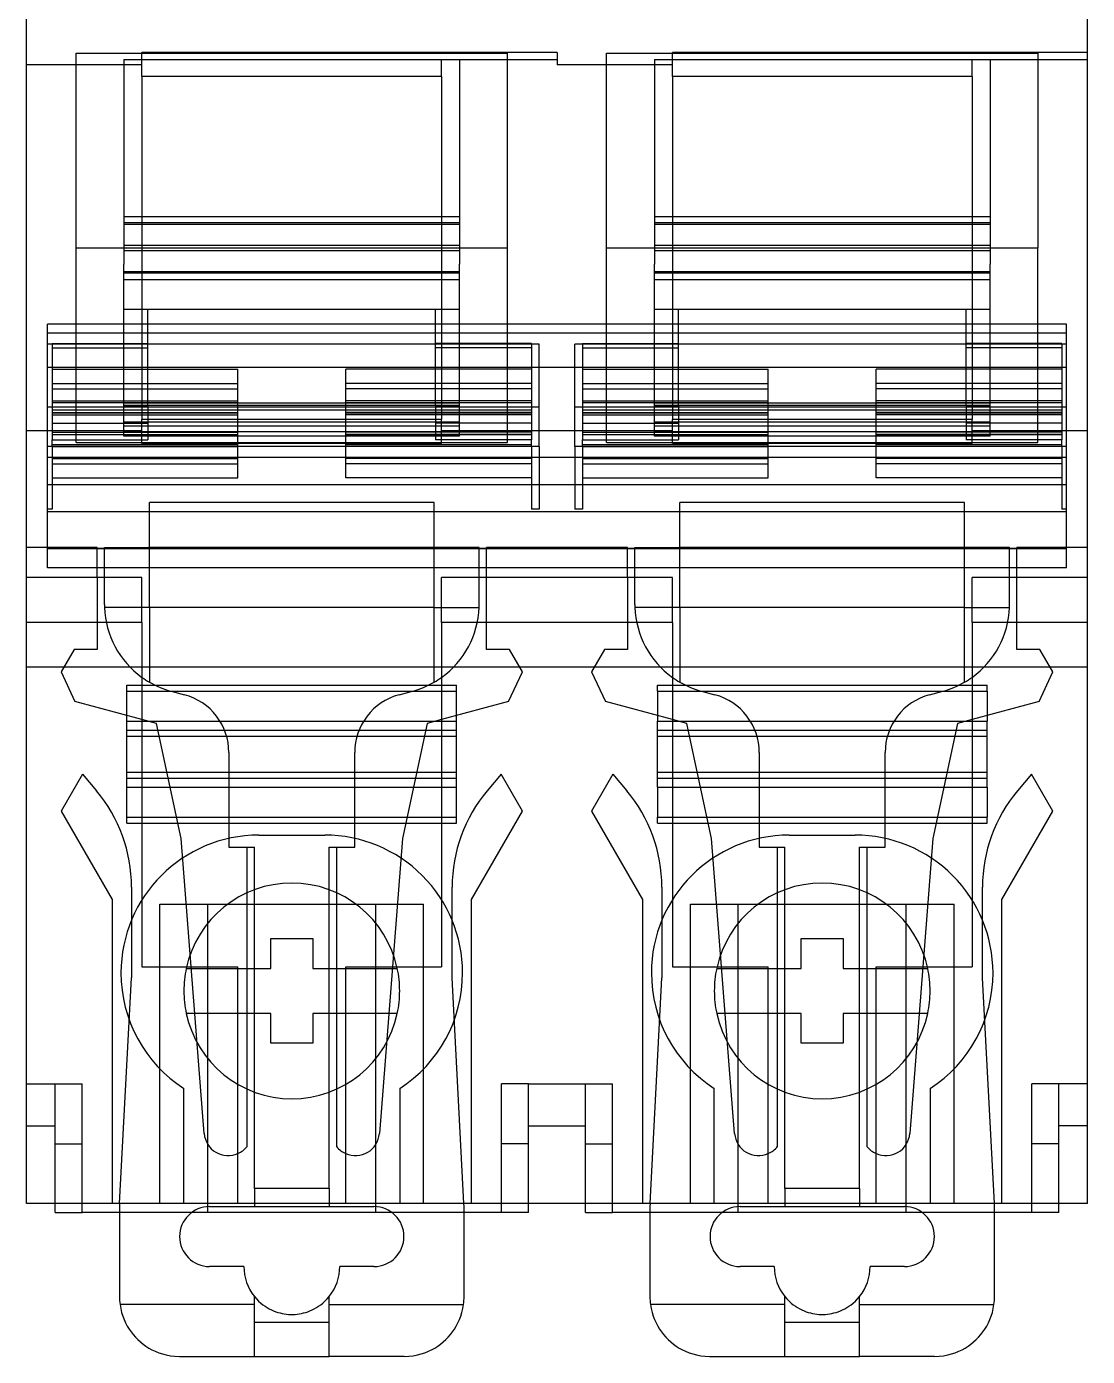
# Model space of a CAD drawing. Header units: millimetres. Extents: x -35.4 to 0, y -4.8 to 81.4.
# Drawn here: x -35.4 to 0, y -4.8 to 39.59 of the extents above; entities that cross this region are included whole.
import ezdxf

# ---------------------------------------------------------------- set-up
doc = ezdxf.new("R2010")
doc.units = ezdxf.units.MM
doc.layers.add('HIDDEN', color=7, linetype='Continuous')
doc.layers.add('THICK', color=7, linetype='Continuous')

msp = doc.modelspace()

# ---------------------------------------------------------------- linework, layer by layer
at = {"layer": 'HIDDEN'}
for p, q in [((-33.75, 32.2), (-33.75, 38.7)), ((-33.75, 38.7), (-19.35, 38.7)), ((-17.7, 38.725), (-31.55, 38.725)), ((-31.55, 37.924), (-31.55, 38.725)), ((-19.35, 32.2), (-19.35, 38.7)), ((-17.7, 38.725), (-17.7, 38.481)), ((-16.05, 32.2), (-16.05, 38.7)), ((-16.05, 38.7), (-1.65, 38.7)), ((0, 38.725), (-13.85, 38.725)), ((-13.85, 37.924), (-13.85, 38.725)), ((-1.65, 38.7), (-1.65, 32.2)), ((-31.55, 38.307), (-35.4, 38.307)), ((-32.15, 38.488), (-32.15, 31.652)), ((-32.15, 38.488), (-20.95, 38.488)), ((-21.55, 37.924), (-21.55, 38.481)), ((-17.7, 38.481), (-21.55, 38.481)), ((-20.95, 38.488), (-20.95, 31.652)), ((-17.7, 38.481), (-17.7, 38.307)), ((-13.85, 38.307), (-17.7, 38.307)), ((-14.45, 38.488), (-14.45, 31.652)), ((-14.45, 38.488), (-3.25, 38.488)), ((0, 38.481), (-3.85, 38.481)), ((-3.85, 37.924), (-3.85, 38.481)), ((-3.25, 38.488), (-3.25, 31.652)), ((-21.55, 37.924), (-31.55, 37.924)), ((-31.55, 37.924), (-31.55, 32.2)), ((-21.55, 37.924), (-21.55, 32.2)), ((-3.85, 37.924), (-13.85, 37.924)), ((-13.85, 37.924), (-13.85, 32.2)), ((-3.85, 37.924), (-3.85, 32.2)), ((-32.15, 33.25), (-20.95, 33.25)), ((-20.95, 33.038), (-32.15, 33.038)), ((-32.15, 32.993), (-20.95, 32.993)), ((-14.45, 33.25), (-3.25, 33.25)), ((-3.25, 33.038), (-14.45, 33.038)), ((-14.45, 32.993), (-3.25, 32.993)), ((-33.75, 32.2), (-31.55, 32.2)), ((-33.75, 25.7), (-33.75, 32.2)), ((-33.75, 32.2), (-19.35, 32.2)), ((-32.15, 32.292), (-20.95, 32.292)), ((-32.15, 32.108), (-20.95, 32.108)), ((-31.55, 32.2), (-31.55, 26.476)), ((-21.55, 32.2), (-21.55, 26.476)), ((-21.55, 32.2), (-19.35, 32.2)), ((-19.35, 25.7), (-19.35, 32.2)), ((-16.05, 32.2), (-1.65, 32.2)), ((-16.05, 32.2), (-13.85, 32.2)), ((-16.05, 25.7), (-16.05, 32.2)), ((-14.45, 32.292), (-3.25, 32.292)), ((-14.45, 32.108), (-3.25, 32.108)), ((-13.85, 32.2), (-13.85, 26.476)), ((-3.85, 32.2), (-3.85, 26.476)), ((-3.85, 32.2), (-1.65, 32.2)), ((-1.65, 25.7), (-1.65, 32.2)), ((-32.15, 25.919), (-32.15, 31.652)), ((-20.95, 25.919), (-20.95, 31.652)), ((-14.45, 25.919), (-14.45, 31.652)), ((-3.25, 25.919), (-3.25, 31.652)), ((-32.15, 31.407), (-20.95, 31.407)), ((-20.95, 31.362), (-32.15, 31.362)), ((-32.15, 31.15), (-20.95, 31.15)), ((-14.45, 31.407), (-3.25, 31.407)), ((-3.25, 31.362), (-14.45, 31.362)), ((-14.45, 31.15), (-3.25, 31.15)), ((-20.95, 30.146), (-32.15, 30.146)), ((-31.35, 30.139), (-32.15, 30.139)), ((-31.35, 26.927), (-31.35, 30.139)), ((-21.75, 26.927), (-21.75, 30.139)), ((-20.95, 30.139), (-21.75, 30.139)), ((-3.25, 30.146), (-14.45, 30.146)), ((-13.65, 30.139), (-14.45, 30.139)), ((-13.65, 26.927), (-13.65, 30.139)), ((-3.25, 30.139), (-4.05, 30.139)), ((-4.05, 26.927), (-4.05, 30.139)), ((-0.7, 29.651), (-34.7, 29.651)), ((-34.7, 29.352), (-34.7, 29.651)), ((-0.7, 29.352), (-34.7, 29.352)), ((-34.7, 28.988), (-34.7, 29.352)), ((-0.7, 29.352), (-0.7, 29.651)), ((-0.7, 28.988), (-0.7, 29.352)), ((-18.3, 28.988), (-34.7, 28.988)), ((-34.7, 26.887), (-34.7, 28.988)), ((-34.55, 29.013), (-31.35, 29.013)), ((-34.55, 29.013), (-34.55, 28.866)), ((-34.55, 28.866), (-34.55, 26.351)), ((-34.55, 28.866), (-31.35, 28.866)), ((-18.55, 29.013), (-21.75, 29.013)), ((-18.55, 28.866), (-21.75, 28.866)), ((-18.55, 29.013), (-18.55, 28.866)), ((-18.55, 28.866), (-18.55, 26.351)), ((-18.3, 25.575), (-18.3, 28.988)), ((-17.1, 25.575), (-17.1, 28.988)), ((-0.7, 28.988), (-17.1, 28.988)), ((-16.85, 29.013), (-16.85, 28.866)), ((-16.85, 29.013), (-13.65, 29.013)), ((-16.85, 28.866), (-16.85, 26.351)), ((-16.85, 28.866), (-13.65, 28.866)), ((-0.85, 29.013), (-4.05, 29.013)), ((-0.85, 28.866), (-4.05, 28.866)), ((-0.85, 29.013), (-0.85, 28.866)), ((-0.85, 28.866), (-0.85, 26.351)), ((-0.7, 26.887), (-0.7, 28.988)), ((-0.7, 28.212), (-34.7, 28.212)), ((-34.55, 28.153), (-28.35, 28.153)), ((-28.35, 27.497), (-28.35, 28.153)), ((-24.75, 27.497), (-24.75, 28.153)), ((-18.55, 28.153), (-24.75, 28.153)), ((-16.85, 28.153), (-10.65, 28.153)), ((-10.65, 27.497), (-10.65, 28.153)), ((-7.05, 27.497), (-7.05, 28.153)), ((-0.85, 28.153), (-7.05, 28.153)), ((-34.55, 27.676), (-28.35, 27.676)), ((-18.55, 27.676), (-24.75, 27.676)), ((-16.85, 27.676), (-10.65, 27.676)), ((-0.85, 27.676), (-7.05, 27.676)), ((-34.55, 27.497), (-28.35, 27.497)), ((-34.55, 27.1), (-28.35, 27.1)), ((-28.35, 27.296), (-28.35, 27.497)), ((-28.35, 26.704), (-28.35, 27.296)), ((-24.75, 27.296), (-24.75, 27.497)), ((-18.55, 27.497), (-24.75, 27.497)), ((-24.75, 26.704), (-24.75, 27.296)), ((-18.55, 27.1), (-24.75, 27.1)), ((-16.85, 27.497), (-10.65, 27.497)), ((-16.85, 27.1), (-10.65, 27.1)), ((-10.65, 27.296), (-10.65, 27.497)), ((-10.65, 26.704), (-10.65, 27.296)), ((-7.05, 27.296), (-7.05, 27.497)), ((-0.85, 27.497), (-7.05, 27.497)), ((-7.05, 26.704), (-7.05, 27.296)), ((-0.85, 27.1), (-7.05, 27.1)), ((-34.7, 25.575), (-34.7, 26.887)), ((-18.3, 26.887), (-34.7, 26.887)), ((-34.55, 27.041), (-28.35, 27.041)), ((-18.55, 26.782), (-34.55, 26.782)), ((-34.55, 26.704), (-28.35, 26.704)), ((-34.55, 26.698), (-28.35, 26.698)), ((-32.15, 27.023), (-20.95, 27.023)), ((-20.95, 26.934), (-32.15, 26.934)), ((-31.35, 26.927), (-32.15, 26.927)), ((-31.35, 26.927), (-31.35, 25.788)), ((-28.35, 26.049), (-28.35, 26.704)), ((-24.75, 27.041), (-18.55, 27.041)), ((-18.55, 26.704), (-24.75, 26.704)), ((-24.75, 26.049), (-24.75, 26.704)), ((-24.75, 26.698), (-18.55, 26.698)), ((-21.75, 26.927), (-21.75, 25.788)), ((-20.95, 26.927), (-21.75, 26.927)), ((-0.7, 26.887), (-17.1, 26.887)), ((-16.85, 27.041), (-10.65, 27.041)), ((-0.85, 26.782), (-16.85, 26.782)), ((-16.85, 26.704), (-10.65, 26.704)), ((-16.85, 26.698), (-10.65, 26.698)), ((-14.45, 27.023), (-3.25, 27.023)), ((-3.25, 26.934), (-14.45, 26.934)), ((-13.65, 26.927), (-14.45, 26.927)), ((-13.65, 26.927), (-13.65, 25.788)), ((-10.65, 26.049), (-10.65, 26.704)), ((-7.05, 27.041), (-0.85, 27.041)), ((-0.85, 26.704), (-7.05, 26.704)), ((-7.05, 26.049), (-7.05, 26.704)), ((-7.05, 26.698), (-0.85, 26.698)), ((-4.05, 26.927), (-4.05, 25.788)), ((-3.25, 26.927), (-4.05, 26.927)), ((-0.7, 25.575), (-0.7, 26.887)), ((-34.55, 26.624), (-28.35, 26.624)), ((-34.55, 26.351), (-34.55, 25.788)), ((-34.55, 26.351), (-31.35, 26.351)), ((-32.15, 26.398), (-20.95, 26.398)), ((-32.15, 26.26), (-20.95, 26.26)), ((-31.55, 25.675), (-31.55, 26.476)), ((-21.55, 26.476), (-31.55, 26.476)), ((-18.55, 26.624), (-24.75, 26.624)), ((-18.55, 26.351), (-21.75, 26.351)), ((-21.55, 25.675), (-21.55, 26.476)), ((-18.55, 26.351), (-18.55, 25.788)), ((-16.85, 26.624), (-10.65, 26.624)), ((-16.85, 26.351), (-16.85, 25.788)), ((-16.85, 26.351), (-13.65, 26.351)), ((-14.45, 26.398), (-3.25, 26.398)), ((-14.45, 26.26), (-3.25, 26.26)), ((-13.85, 25.675), (-13.85, 26.476)), ((-3.85, 26.476), (-13.85, 26.476)), ((-0.85, 26.624), (-7.05, 26.624)), ((-0.85, 26.351), (-4.05, 26.351)), ((-3.85, 25.675), (-3.85, 26.476)), ((-0.85, 26.351), (-0.85, 25.788)), ((-31.55, 26.093), (-35.4, 26.093)), ((-34.55, 26.049), (-28.35, 26.049)), ((-34.55, 25.976), (-28.35, 25.976)), ((-34.55, 25.969), (-28.35, 25.969)), ((-34.55, 25.788), (-31.35, 25.788)), ((-34.55, 25.575), (-34.55, 25.788)), ((-20.95, 26.065), (-32.15, 26.065)), ((-20.95, 25.919), (-32.15, 25.919)), ((-28.35, 25.573), (-28.35, 26.049)), ((-24.75, 25.573), (-24.75, 26.049)), ((-18.55, 26.049), (-24.75, 26.049)), ((-24.75, 25.976), (-18.55, 25.976)), ((-18.55, 25.969), (-24.75, 25.969)), ((-18.55, 25.788), (-21.75, 25.788)), ((-13.85, 26.093), (-21.55, 26.093)), ((-18.55, 25.575), (-18.55, 25.788)), ((-16.85, 26.049), (-10.65, 26.049)), ((-16.85, 25.976), (-10.65, 25.976)), ((-16.85, 25.969), (-10.65, 25.969)), ((-16.85, 25.788), (-13.65, 25.788)), ((-16.85, 25.575), (-16.85, 25.788)), ((-3.25, 26.065), (-14.45, 26.065)), ((-3.25, 25.919), (-14.45, 25.919)), ((-10.65, 25.573), (-10.65, 26.049)), ((-7.05, 25.573), (-7.05, 26.049)), ((-0.85, 26.049), (-7.05, 26.049)), ((-7.05, 25.976), (-0.85, 25.976)), ((-0.85, 25.969), (-7.05, 25.969)), ((-0.85, 25.788), (-4.05, 25.788)), ((0, 26.093), (-3.85, 26.093)), ((-0.85, 25.575), (-0.85, 25.788)), ((-34.55, 25.575), (-34.7, 25.575)), ((-34.7, 25.209), (-34.7, 25.575)), ((-34.55, 25.633), (-28.35, 25.633)), ((-18.55, 25.575), (-34.55, 25.575)), ((-34.55, 25.575), (-34.55, 23.474)), ((-34.55, 25.573), (-28.35, 25.573)), ((-33.75, 25.7), (-19.35, 25.7)), ((-21.55, 25.675), (-31.55, 25.675)), ((-28.35, 25.131), (-28.35, 25.614)), ((-24.75, 25.633), (-18.55, 25.633)), ((-24.75, 25.131), (-24.75, 25.614)), ((-18.55, 25.573), (-24.75, 25.573)), ((-18.3, 25.575), (-18.55, 25.575)), ((-18.55, 25.575), (-18.55, 23.474)), ((-18.3, 25.575), (-18.3, 23.474)), ((-16.85, 25.575), (-17.1, 25.575)), ((-17.1, 25.575), (-17.1, 23.474)), ((-16.85, 25.633), (-10.65, 25.633)), ((-0.85, 25.575), (-16.85, 25.575)), ((-16.85, 25.575), (-16.85, 23.474)), ((-16.85, 25.573), (-10.65, 25.573)), ((-16.05, 25.7), (-1.65, 25.7)), ((-3.85, 25.675), (-13.85, 25.675)), ((-10.65, 25.131), (-10.65, 25.614)), ((-7.05, 25.633), (-0.85, 25.633)), ((-7.05, 25.131), (-7.05, 25.614)), ((-0.85, 25.573), (-7.05, 25.573)), ((-0.7, 25.575), (-0.85, 25.575)), ((-0.85, 25.575), (-0.85, 23.474)), ((-0.7, 25.209), (-0.7, 25.575)), ((-0.7, 25.209), (-34.7, 25.209)), ((-34.7, 23.395), (-34.7, 25.209)), ((-34.55, 25.176), (-28.35, 25.176)), ((-34.55, 24.997), (-28.35, 24.997)), ((-28.35, 24.997), (-28.35, 25.131)), ((-28.35, 24.521), (-28.35, 24.997)), ((-18.55, 25.176), (-24.75, 25.176)), ((-24.75, 24.997), (-24.75, 25.131)), ((-18.55, 24.997), (-24.75, 24.997)), ((-24.75, 24.521), (-24.75, 24.997)), ((-16.85, 25.176), (-10.65, 25.176)), ((-16.85, 24.997), (-10.65, 24.997)), ((-10.65, 24.997), (-10.65, 25.131)), ((-10.65, 24.521), (-10.65, 24.997)), ((-0.85, 25.176), (-7.05, 25.176)), ((-7.05, 24.997), (-7.05, 25.131)), ((-0.85, 24.997), (-7.05, 24.997)), ((-7.05, 24.521), (-7.05, 24.997)), ((-0.7, 23.395), (-0.7, 25.209)), ((-34.55, 24.521), (-28.35, 24.521)), ((-18.55, 24.521), (-24.75, 24.521)), ((-16.85, 24.521), (-10.65, 24.521)), ((-0.85, 24.521), (-7.05, 24.521)), ((-0.7, 24.288), (-34.7, 24.288)), ((-31.3, 23.7), (-31.3, 23.7)), ((-21.8, 23.7), (-21.8, 23.7)), ((-13.6, 23.7), (-13.6, 23.7)), ((-4.1, 23.7), (-4.1, 23.7)), ((-34.55, 23.474), (-34.7, 23.474)), ((-34.7, 22.151), (-34.7, 23.395)), ((-0.7, 23.395), (-34.7, 23.395)), ((-18.3, 23.474), (-18.55, 23.474)), ((-16.85, 23.474), (-17.1, 23.474)), ((-0.7, 23.474), (-0.85, 23.474)), ((-0.7, 22.151), (-0.7, 23.395)), ((-35.4, 22.2), (-35.4, 22.2)), ((-33.05, 22.2), (-33.05, 22.2)), ((-32.8, 22.2), (-32.8, 22.2)), ((-31.3, 22.2), (-31.3, 22.2)), ((-21.8, 22.2), (-31.3, 22.2)), ((-21.8, 22.2), (-21.8, 22.2)), ((-20.3, 22.2), (-20.3, 22.2)), ((-20.05, 22.2), (-20.05, 22.2)), ((-15.35, 22.2), (-15.35, 22.2)), ((-15.1, 22.2), (-15.1, 22.2)), ((-13.6, 22.2), (-13.6, 22.2)), ((-4.1, 22.2), (-13.6, 22.2)), ((-4.1, 22.2), (-4.1, 22.2)), ((-2.6, 22.2), (-2.6, 22.2)), ((-2.35, 22.2), (-2.35, 22.2)), ((0, 22.2), (0, 22.2)), ((-34.7, 21.525), (-34.7, 22.182)), ((-34.7, 22.182), (-0.7, 22.182)), ((-0.7, 22.151), (-34.7, 22.151)), ((-0.7, 21.525), (-0.7, 22.182)), ((-0.7, 21.525), (-34.7, 21.525)), ((-35.4, 21.2), (-35.4, 21.2)), ((-33.05, 21.2), (-33.05, 18.8)), ((-33.05, 21.2), (-33.05, 21.2)), ((-32.8, 20.302), (-32.8, 21.2)), ((-31.55, 21.2), (-31.55, 21.2)), ((-21.55, 21.2), (-21.55, 21.2)), ((-20.3, 20.302), (-20.3, 21.2)), ((-20.05, 18.8), (-20.05, 21.2)), ((-20.05, 21.2), (-20.05, 21.2)), ((-15.35, 21.2), (-15.35, 21.2)), ((-15.35, 21.2), (-15.35, 18.8)), ((-15.1, 20.302), (-15.1, 21.2)), ((-13.85, 21.2), (-13.85, 21.2)), ((-3.85, 21.2), (-3.85, 21.2)), ((-2.6, 20.302), (-2.6, 21.2)), ((-2.35, 18.8), (-2.35, 21.2)), ((-2.35, 21.2), (-2.35, 21.2)), ((0, 21.2), (0, 21.2)), ((-32.8, 20.302), (-32.8, 20.287)), ((-32.8, 20.302), (-32.8, 20.302)), ((-32.8, 20.287), (-32.8, 20.273)), ((-32.8, 20.273), (-32.8, 20.258)), ((-32.8, 20.258), (-32.799, 20.244)), ((-32.799, 20.244), (-32.799, 20.229)), ((-32.799, 20.229), (-32.799, 20.215)), ((-32.799, 20.215), (-32.798, 20.2)), ((-31.55, 20.2), (-32.798, 20.2)), ((-21.55, 20.2), (-20.302, 20.2)), ((-20.302, 20.2), (-20.301, 20.215)), ((-20.301, 20.244), (-20.3, 20.258)), ((-20.301, 20.229), (-20.301, 20.244)), ((-20.301, 20.215), (-20.301, 20.229)), ((-20.3, 20.302), (-20.3, 20.302)), ((-20.3, 20.287), (-20.3, 20.302)), ((-20.3, 20.273), (-20.3, 20.287)), ((-20.3, 20.258), (-20.3, 20.273)), ((-15.1, 20.302), (-15.1, 20.287)), ((-15.1, 20.302), (-15.1, 20.302)), ((-15.1, 20.287), (-15.1, 20.273)), ((-15.1, 20.273), (-15.1, 20.258)), ((-15.1, 20.258), (-15.099, 20.244)), ((-15.099, 20.244), (-15.099, 20.229)), ((-15.099, 20.229), (-15.099, 20.215)), ((-15.099, 20.215), (-15.098, 20.2)), ((-13.85, 20.2), (-15.098, 20.2)), ((-3.85, 20.2), (-2.602, 20.2)), ((-2.602, 20.2), (-2.601, 20.215)), ((-2.601, 20.244), (-2.6, 20.258)), ((-2.601, 20.229), (-2.601, 20.244)), ((-2.601, 20.215), (-2.601, 20.229)), ((-2.6, 20.302), (-2.6, 20.302)), ((-2.6, 20.287), (-2.6, 20.302)), ((-2.6, 20.273), (-2.6, 20.287)), ((-2.6, 20.258), (-2.6, 20.273)), ((-35.4, 19.7), (-35.4, 19.7)), ((-33.05, 19.7), (-35.4, 19.7)), ((-33.05, 19.7), (-33.05, 19.7)), ((-20.05, 19.7), (-20.05, 19.7)), ((-15.35, 19.7), (-20.05, 19.7)), ((-15.35, 19.7), (-15.35, 19.7)), ((-2.35, 19.7), (-2.35, 19.7)), ((0, 19.7), (-2.35, 19.7)), ((0, 19.7), (0, 19.7)), ((-33.817, 18.8), (-34.25, 18.05)), ((-33.05, 18.8), (-33.817, 18.8)), ((-33.817, 18.8), (-33.817, 18.8)), ((-33.05, 18.8), (-33.05, 18.8)), ((-19.283, 18.8), (-20.05, 18.8)), ((-20.05, 18.8), (-20.05, 18.8)), ((-18.85, 18.05), (-19.283, 18.8)), ((-19.283, 18.8), (-19.283, 18.8)), ((-16.117, 18.8), (-16.55, 18.05)), ((-15.35, 18.8), (-16.117, 18.8)), ((-16.117, 18.8), (-16.117, 18.8)), ((-15.35, 18.8), (-15.35, 18.8)), ((-1.583, 18.8), (-2.35, 18.8)), ((-2.35, 18.8), (-2.35, 18.8)), ((-1.15, 18.05), (-1.583, 18.8)), ((-1.583, 18.8), (-1.583, 18.8)), ((-35.4, 18.2), (-35.4, 18.2)), ((0, 18.2), (-35.4, 18.2)), ((0, 18.2), (0, 18.2)), ((-34.25, 18.05), (-33.787, 17.057)), ((-34.25, 18.05), (-34.25, 18.05)), ((-19.313, 17.057), (-18.85, 18.05)), ((-18.85, 18.05), (-18.85, 18.05)), ((-16.55, 18.05), (-16.087, 17.057)), ((-16.55, 18.05), (-16.55, 18.05)), ((-1.613, 17.057), (-1.15, 18.05)), ((-1.15, 18.05), (-1.15, 18.05)), ((-32.05, 17.6), (-32.05, 17.6)), ((-32.05, 17.4), (-32.05, 17.6)), ((-32.05, 17.6), (-21.05, 17.6)), ((-32.05, 17.4), (-32.05, 17.4)), ((-32.05, 16.4), (-32.05, 17.4)), ((-32.05, 17.4), (-21.05, 17.4)), ((-31.3, 17.704), (-31.3, 17.704)), ((-30.576, 17.404), (-30.576, 17.404)), ((-22.524, 17.404), (-22.524, 17.404)), ((-21.8, 17.704), (-21.8, 17.704)), ((-21.05, 17.4), (-21.05, 17.6)), ((-21.05, 17.6), (-21.05, 17.6)), ((-21.05, 16.4), (-21.05, 17.4)), ((-21.05, 17.4), (-21.05, 17.4)), ((-14.35, 17.6), (-14.35, 17.6)), ((-14.35, 17.4), (-14.35, 17.6)), ((-14.35, 17.6), (-3.35, 17.6)), ((-14.35, 17.4), (-14.35, 17.4)), ((-14.35, 17.4), (-14.35, 16.4)), ((-14.35, 17.4), (-3.35, 17.4)), ((-13.6, 17.704), (-13.6, 17.704)), ((-12.876, 17.404), (-12.876, 17.404)), ((-4.824, 17.404), (-4.824, 17.404)), ((-4.1, 17.704), (-4.1, 17.704)), ((-3.35, 17.4), (-3.35, 17.6)), ((-3.35, 17.6), (-3.35, 17.6)), ((-3.35, 17.4), (-3.35, 16.4)), ((-3.35, 17.4), (-3.35, 17.4)), ((-33.787, 17.057), (-33.787, 17.057)), ((-31.55, 16.458), (-33.787, 17.057)), ((-30.132, 17.285), (-30.132, 17.285)), ((-22.968, 17.285), (-22.968, 17.285)), ((-19.313, 17.057), (-21.55, 16.458)), ((-19.313, 17.057), (-19.313, 17.057)), ((-13.85, 16.458), (-16.087, 17.057)), ((-16.087, 17.057), (-16.087, 17.057)), ((-12.432, 17.285), (-12.432, 17.285)), ((-5.268, 17.285), (-5.268, 17.285)), ((-1.613, 17.057), (-3.85, 16.458)), ((-1.613, 17.057), (-1.613, 17.057)), ((-32.05, 15.9), (-32.05, 16.4)), ((-32.05, 16.4), (-21.05, 16.4)), ((-32.05, 16.1), (-32.05, 16.1)), ((-32.05, 16.1), (-21.05, 16.1)), ((-31.064, 16.327), (-31.064, 16.327)), ((-22.036, 16.327), (-22.036, 16.327)), ((-21.05, 15.9), (-21.05, 16.4)), ((-21.05, 16.1), (-21.05, 16.1)), ((-14.35, 15.9), (-14.35, 16.4)), ((-14.35, 16.4), (-3.35, 16.4)), ((-14.35, 16.1), (-14.35, 16.1)), ((-14.35, 16.1), (-3.35, 16.1)), ((-13.364, 16.327), (-13.364, 16.327)), ((-4.336, 16.327), (-4.336, 16.327)), ((-3.35, 15.9), (-3.35, 16.4)), ((-3.35, 16.1), (-3.35, 16.1)), ((-32.05, 14.7), (-32.05, 15.918)), ((-32.05, 15.9), (-32.05, 15.9)), ((-32.05, 15.9), (-21.05, 15.9)), ((-21.05, 14.7), (-21.05, 15.918)), ((-21.05, 15.9), (-21.05, 15.9)), ((-14.35, 14.7), (-14.35, 15.918)), ((-14.35, 15.9), (-14.35, 15.9)), ((-14.35, 15.9), (-3.35, 15.9)), ((-3.35, 14.7), (-3.35, 15.918)), ((-3.35, 15.9), (-3.35, 15.9)), ((-28.65, 15.353), (-28.65, 15.353)), ((-24.45, 15.353), (-24.45, 15.353)), ((-10.95, 15.353), (-10.95, 15.353)), ((-6.75, 15.353), (-6.75, 15.353)), ((-32.05, 14.7), (-32.05, 14.7)), ((-32.05, 14.2), (-32.05, 14.7)), ((-32.05, 14.7), (-21.05, 14.7)), ((-21.05, 14.2), (-21.05, 14.7)), ((-21.05, 14.7), (-21.05, 14.7)), ((-14.35, 14.7), (-14.35, 14.7)), ((-14.35, 14.2), (-14.35, 14.7)), ((-14.35, 14.7), (-3.35, 14.7)), ((-3.35, 14.2), (-3.35, 14.7)), ((-3.35, 14.7), (-3.35, 14.7)), ((-33.535, 14.636), (-34.25, 13.398)), ((-33.535, 14.636), (-33.07, 14.081)), ((-33.535, 14.636), (-33.535, 14.636)), ((-32.05, 14.5), (-32.05, 14.5)), ((-32.05, 14.5), (-21.05, 14.5)), ((-21.05, 14.5), (-21.05, 14.5)), ((-19.565, 14.636), (-20.03, 14.081)), ((-18.85, 13.398), (-19.565, 14.636)), ((-19.565, 14.636), (-19.565, 14.636)), ((-15.835, 14.636), (-16.55, 13.398)), ((-15.835, 14.636), (-15.37, 14.081)), ((-15.835, 14.636), (-15.835, 14.636)), ((-14.35, 14.5), (-14.35, 14.5)), ((-14.35, 14.5), (-3.35, 14.5)), ((-3.35, 14.5), (-3.35, 14.5)), ((-1.865, 14.636), (-2.33, 14.081)), ((-1.15, 13.398), (-1.865, 14.636)), ((-1.865, 14.636), (-1.865, 14.636)), ((-33.07, 14.081), (-33.07, 14.081)), ((-32.05, 13.2), (-32.05, 14.2)), ((-32.05, 14.2), (-21.05, 14.2)), ((-21.05, 13.2), (-21.05, 14.2)), ((-20.03, 14.081), (-20.03, 14.081)), ((-15.37, 14.081), (-15.37, 14.081)), ((-14.35, 14.2), (-14.35, 13.2)), ((-14.35, 14.2), (-3.35, 14.2)), ((-3.35, 14.2), (-3.35, 13.2)), ((-2.33, 14.081), (-2.33, 14.081)), ((-34.25, 13.398), (-34.25, 13.398)), ((-34.25, 13.398), (-32.55, 10.454)), ((-20.55, 10.454), (-18.85, 13.398)), ((-18.85, 13.398), (-18.85, 13.398)), ((-16.55, 13.398), (-16.55, 13.398)), ((-16.55, 13.398), (-14.85, 10.454)), ((-2.85, 10.454), (-1.15, 13.398)), ((-1.15, 13.398), (-1.15, 13.398)), ((-32.05, 13.2), (-32.05, 13.2)), ((-32.05, 13), (-32.05, 13.2)), ((-32.05, 13.2), (-21.05, 13.2)), ((-32.05, 13), (-32.05, 13)), ((-32.05, 13), (-21.05, 13)), ((-21.05, 13), (-21.05, 13.2)), ((-21.05, 13.2), (-21.05, 13.2)), ((-21.05, 13), (-21.05, 13)), ((-14.35, 13.2), (-14.35, 13.2)), ((-14.35, 13), (-14.35, 13.2)), ((-14.35, 13.2), (-3.35, 13.2)), ((-14.35, 13), (-14.35, 13)), ((-14.35, 13), (-3.35, 13)), ((-3.35, 13), (-3.35, 13.2)), ((-3.35, 13.2), (-3.35, 13.2)), ((-3.35, 13), (-3.35, 13)), ((-30.247, 12.482), (-30.247, 12.482)), ((-27.65, 12.6), (-27.65, 12.6)), ((-27.65, 12.6), (-25.451, 12.6)), ((-25.451, 12.6), (-25.451, 12.6)), ((-22.853, 12.482), (-22.853, 12.482)), ((-12.547, 12.482), (-12.547, 12.482)), ((-9.95, 12.6), (-7.751, 12.6)), ((-9.95, 12.6), (-9.95, 12.6)), ((-7.751, 12.6), (-7.751, 12.6)), ((-5.153, 12.482), (-5.153, 12.482)), ((-28.65, 12.2), (-28.65, 12.2)), ((-28.05, 12.2), (-28.05, 12.2)), ((-27.8, 12.2), (-27.8, 12.2)), ((-25.3, 12.2), (-25.3, 12.2)), ((-25.05, 12.2), (-25.05, 12.2)), ((-24.45, 12.2), (-24.45, 12.2)), ((-10.95, 12.2), (-10.95, 12.2)), ((-10.35, 12.2), (-10.35, 12.2)), ((-10.1, 12.2), (-10.1, 12.2)), ((-7.6, 12.2), (-7.6, 12.2)), ((-7.35, 12.2), (-7.35, 12.2)), ((-6.75, 12.2), (-6.75, 12.2)), ((-31.9, 10.867), (-31.9, 7.832)), ((-31.9, 10.867), (-31.9, 10.867)), ((-21.2, 10.867), (-21.2, 10.867)), ((-21.2, 7.832), (-21.2, 10.867)), ((-14.2, 10.867), (-14.2, 10.867)), ((-14.2, 10.867), (-14.2, 7.832)), ((-3.5, 10.867), (-3.5, 10.867)), ((-3.5, 7.832), (-3.5, 10.867)), ((-32.55, 10.454), (-32.55, 10.454)), ((-32.55, 10.454), (-32.55, 0.3)), ((-30.95, 10.3), (-30.95, 10.3)), ((-30.95, 0.3), (-30.95, 10.3)), ((-30.95, 10.3), (-26.55, 10.3)), ((-29.35, 0.3), (-29.35, 10.3)), ((-29.35, 10.3), (-29.35, 10.3)), ((-26.55, 10.3), (-22.15, 10.3)), ((-23.75, 0.3), (-23.75, 10.3)), ((-23.75, 10.3), (-23.75, 10.3)), ((-22.15, 0.3), (-22.15, 10.3)), ((-22.15, 10.3), (-22.15, 10.3)), ((-20.55, 0.3), (-20.55, 10.454)), ((-20.55, 10.454), (-20.55, 10.454)), ((-14.85, 10.454), (-14.85, 10.454)), ((-14.85, 10.454), (-14.85, 0.3)), ((-13.25, 10.3), (-8.85, 10.3)), ((-13.25, 0.3), (-13.25, 10.3)), ((-13.25, 10.3), (-13.25, 10.3)), ((-11.65, 0.3), (-11.65, 10.3)), ((-11.65, 10.3), (-11.65, 10.3)), ((-8.85, 10.3), (-4.45, 10.3)), ((-6.05, 0.3), (-6.05, 10.3)), ((-6.05, 10.3), (-6.05, 10.3)), ((-4.45, 0.3), (-4.45, 10.3)), ((-4.45, 10.3), (-4.45, 10.3)), ((-2.85, 0.3), (-2.85, 10.454)), ((-2.85, 10.454), (-2.85, 10.454)), ((-27.25, 8.15), (-27.25, 9.15)), ((-27.25, 9.15), (-25.85, 9.15)), ((-27.25, 9.15), (-27.25, 9.15)), ((-25.85, 9.15), (-25.85, 8.15)), ((-25.85, 9.15), (-25.85, 9.15)), ((-9.55, 8.15), (-9.55, 9.15)), ((-9.55, 9.15), (-8.15, 9.15)), ((-9.55, 9.15), (-9.55, 9.15)), ((-8.15, 9.15), (-8.15, 8.15)), ((-8.15, 9.15), (-8.15, 9.15)), ((-31.55, 8.2), (-31.55, 8.2)), ((-30.071, 8.15), (-30.071, 8.15)), ((-30.071, 8.15), (-27.25, 8.15)), ((-29.472, 2.637), (-29.91, 8.2)), ((-28.35, 8.2), (-28.35, 8.2)), ((-27.25, 8.15), (-27.25, 8.15)), ((-25.85, 8.15), (-23.029, 8.15)), ((-25.85, 8.15), (-25.85, 8.15)), ((-24.75, 8.2), (-24.75, 8.2)), ((-23.19, 8.2), (-23.628, 2.637)), ((-23.029, 8.15), (-23.029, 8.15)), ((-21.55, 8.2), (-21.55, 8.2)), ((-13.85, 8.2), (-13.85, 8.2)), ((-12.371, 8.15), (-12.371, 8.15)), ((-12.371, 8.15), (-9.55, 8.15)), ((-11.772, 2.637), (-12.21, 8.2)), ((-10.65, 8.2), (-10.65, 8.2)), ((-9.55, 8.15), (-9.55, 8.15)), ((-8.15, 8.15), (-5.329, 8.15)), ((-8.15, 8.15), (-8.15, 8.15)), ((-7.05, 8.2), (-7.05, 8.2)), ((-5.49, 8.2), (-5.928, 2.637)), ((-5.329, 8.15), (-5.329, 8.15)), ((-3.85, 8.2), (-3.85, 8.2)), ((-32.295, 0.3), (-31.9, 7.832)), ((-31.9, 7.832), (-31.9, 7.832)), ((-21.2, 7.832), (-21.2, 7.832)), ((-20.805, 0.3), (-21.2, 7.832)), ((-14.595, 0.3), (-14.2, 7.832)), ((-14.2, 7.832), (-14.2, 7.832)), ((-3.5, 7.832), (-3.5, 7.832)), ((-3.105, 0.3), (-3.5, 7.832)), ((-30.15, 7.4), (-30.15, 7.4)), ((-22.95, 7.4), (-22.95, 7.4)), ((-12.45, 7.4), (-12.45, 7.4)), ((-5.25, 7.4), (-5.25, 7.4)), ((-27.25, 6.65), (-30.071, 6.65)), ((-30.071, 6.65), (-30.071, 6.65)), ((-27.25, 5.65), (-27.25, 6.65)), ((-27.25, 6.65), (-27.25, 6.65)), ((-23.029, 6.65), (-25.85, 6.65)), ((-25.85, 6.65), (-25.85, 5.65)), ((-25.85, 6.65), (-25.85, 6.65)), ((-23.029, 6.65), (-23.029, 6.65)), ((-9.55, 6.65), (-12.371, 6.65)), ((-12.371, 6.65), (-12.371, 6.65)), ((-9.55, 5.65), (-9.55, 6.65)), ((-9.55, 6.65), (-9.55, 6.65)), ((-5.329, 6.65), (-8.15, 6.65)), ((-8.15, 6.65), (-8.15, 5.65)), ((-8.15, 6.65), (-8.15, 6.65)), ((-5.329, 6.65), (-5.329, 6.65)), ((-25.85, 5.65), (-27.25, 5.65)), ((-27.25, 5.65), (-27.25, 5.65)), ((-25.85, 5.65), (-25.85, 5.65)), ((-8.15, 5.65), (-9.55, 5.65)), ((-9.55, 5.65), (-9.55, 5.65)), ((-8.15, 5.65), (-8.15, 5.65)), ((-35.4, 4.3), (-35.4, 4.3)), ((-35.4, 4.3), (-34.45, 4.3)), ((-34.45, 2.9), (-34.45, 4.3)), ((-34.45, 4.3), (-34.45, 4.3)), ((-34.45, 4.3), (-34.45, 4.3)), ((-34.45, 4.3), (-33.55, 4.3)), ((-33.55, 2.3), (-33.55, 4.3)), ((-33.55, 4.3), (-33.55, 4.3)), ((-30.15, 4.139), (-30.15, 4.139)), ((-30.15, 0.3), (-30.15, 4.139)), ((-22.95, 4.139), (-22.95, 4.139)), ((-22.95, 4.139), (-22.95, 0.3)), ((-19.55, 4.3), (-19.55, 4.3)), ((-19.55, 2.3), (-19.55, 4.3)), ((-18.65, 4.3), (-19.55, 4.3)), ((-18.65, 4.3), (-18.65, 4.3)), ((-18.65, 2.9), (-18.65, 4.3)), ((-18.65, 4.3), (-16.75, 4.3)), ((-18.65, 4.3), (-18.65, 4.3)), ((-16.75, 2.9), (-16.75, 4.3)), ((-16.75, 4.3), (-16.75, 4.3)), ((-16.75, 4.3), (-15.85, 4.3)), ((-16.75, 4.3), (-16.75, 4.3)), ((-15.85, 4.3), (-15.85, 4.3)), ((-15.85, 2.3), (-15.85, 4.3)), ((-12.45, 4.139), (-12.45, 4.139)), ((-12.45, 0.3), (-12.45, 4.139)), ((-5.25, 4.139), (-5.25, 4.139)), ((-5.25, 4.139), (-5.25, 0.3)), ((-1.85, 4.3), (-1.85, 4.3)), ((-1.85, 2.3), (-1.85, 4.3)), ((-0.95, 4.3), (-1.85, 4.3)), ((-0.95, 4.3), (-0.95, 4.3)), ((-0.95, 2.9), (-0.95, 4.3)), ((-0.95, 4.3), (-0.95, 4.3)), ((0, 4.3), (-0.95, 4.3)), ((0, 4.3), (0, 4.3)), ((-35.4, 2.9), (-35.4, 2.9)), ((-35.4, 2.9), (-34.45, 2.9)), ((-34.45, 0.3), (-34.45, 2.9)), ((-34.45, 2.9), (-34.45, 2.9)), ((-18.65, 2.9), (-18.65, 2.9)), ((-18.65, 0.3), (-18.65, 2.9)), ((-18.65, 2.9), (-16.75, 2.9)), ((-16.75, 0.3), (-16.75, 2.9)), ((-16.75, 2.9), (-16.75, 2.9)), ((-0.95, 2.9), (-0.95, 2.9)), ((-0.95, 0.3), (-0.95, 2.9)), ((0, 2.9), (-0.95, 2.9)), ((0, 2.9), (0, 2.9)), ((-34.45, 2.3), (-34.45, 2.3)), ((-34.45, 2.3), (-33.55, 2.3)), ((-33.55, 0.3), (-33.55, 2.3)), ((-33.55, 2.3), (-33.55, 2.3)), ((-29.472, 2.637), (-29.472, 2.637)), ((-23.628, 2.637), (-23.628, 2.637)), ((-19.55, 0.3), (-19.55, 2.3)), ((-19.55, 2.3), (-19.55, 2.3)), ((-18.65, 2.3), (-19.55, 2.3)), ((-18.65, 2.3), (-18.65, 2.3)), ((-16.75, 2.3), (-15.85, 2.3)), ((-16.75, 2.3), (-16.75, 2.3)), ((-15.85, 0.3), (-15.85, 2.3)), ((-15.85, 2.3), (-15.85, 2.3)), ((-11.772, 2.637), (-11.772, 2.637)), ((-5.928, 2.637), (-5.928, 2.637)), ((-1.85, 0.3), (-1.85, 2.3)), ((-1.85, 2.3), (-1.85, 2.3)), ((-0.95, 2.3), (-1.85, 2.3)), ((-0.95, 2.3), (-0.95, 2.3)), ((-28.05, 2.2), (-28.05, 2.2)), ((-25.05, 2.2), (-25.05, 2.2)), ((-10.35, 2.2), (-10.35, 2.2)), ((-7.35, 2.2), (-7.35, 2.2)), ((-35.4, 0.3), (-35.4, 0.3)), ((-35.4, 0.3), (-35.4, 0.3)), ((-34.45, 0.3), (-34.45, 0.3)), ((-34.45, 0.3), (-34.45, 0.3)), ((-33.55, 0.3), (-33.55, 0.3)), ((-32.55, 0.3), (-32.55, 0.3)), ((-32.3, 0.2), (-32.3, 0.2)), ((-29.893, 0), (-32.3, 0)), ((-30.95, 0.3), (-30.95, 0.3)), ((-30.15, 0.3), (-30.15, 0.3)), ((-29.35, 0.3), (-29.35, 0.3)), ((-29.35, 0.198), (-29.35, 0.3)), ((-29.293, 0.2), (-29.293, 0.2)), ((-24.75, 0.3), (-28.35, 0.3)), ((-28.35, 0.3), (-28.35, 0.3)), ((-27.8, 0.2), (-27.8, 0.2)), ((-25.3, 0.2), (-25.3, 0.2)), ((-24.75, 0.3), (-24.75, 0.3)), ((-23.807, 0.2), (-23.807, 0.2)), ((-23.75, 0.3), (-23.75, 0.3)), ((-23.75, 0.198), (-23.75, 0.3)), ((-20.8, 0), (-23.207, 0)), ((-22.95, 0.3), (-22.95, 0.3)), ((-22.15, 0.3), (-22.15, 0.3)), ((-20.8, 0.2), (-20.8, 0.2)), ((-20.55, 0.3), (-20.55, 0.3)), ((-19.55, 0.3), (-19.55, 0.3)), ((-18.65, 0.3), (-18.65, 0.3)), ((-18.65, 0.3), (-18.65, 0.3)), ((-16.75, 0.3), (-16.75, 0.3)), ((-16.75, 0.3), (-16.75, 0.3)), ((-15.85, 0.3), (-15.85, 0.3)), ((-14.85, 0.3), (-14.85, 0.3)), ((-14.6, 0.2), (-14.6, 0.2)), ((-12.193, 0), (-14.6, 0)), ((-13.25, 0.3), (-13.25, 0.3)), ((-12.45, 0.3), (-12.45, 0.3)), ((-11.65, 0.3), (-11.65, 0.3)), ((-11.65, 0.198), (-11.65, 0.3)), ((-11.593, 0.2), (-11.593, 0.2)), ((-7.05, 0.3), (-10.65, 0.3)), ((-10.65, 0.3), (-10.65, 0.3)), ((-10.1, 0.2), (-10.1, 0.2)), ((-7.6, 0.2), (-7.6, 0.2)), ((-7.05, 0.3), (-7.05, 0.3)), ((-6.107, 0.2), (-6.107, 0.2)), ((-6.05, 0.3), (-6.05, 0.3)), ((-6.05, 0.198), (-6.05, 0.3)), ((-3.1, 0), (-5.507, 0)), ((-5.25, 0.3), (-5.25, 0.3)), ((-4.45, 0.3), (-4.45, 0.3)), ((-3.1, 0.2), (-3.1, 0.2)), ((-2.85, 0.3), (-2.85, 0.3)), ((-1.85, 0.3), (-1.85, 0.3)), ((-0.95, 0.3), (-0.95, 0.3)), ((-0.95, 0.3), (-0.95, 0.3)), ((0, 0.3), (0, 0.3)), ((0, 0.3), (0, 0.3)), ((-34.45, 0), (-34.45, 0)), ((-33.55, 0), (-33.55, 0)), ((-19.55, 0), (-19.55, 0)), ((-18.65, 0), (-18.65, 0)), ((-16.75, 0), (-16.75, 0)), ((-15.85, 0), (-15.85, 0)), ((-1.85, 0), (-1.85, 0)), ((-0.95, 0), (-0.95, 0)), ((-29.293, -1.8), (-29.293, -1.8)), ((-28.15, -1.8), (-28.15, -1.8)), ((-24.95, -1.8), (-24.95, -1.8)), ((-23.807, -1.8), (-23.807, -1.8)), ((-11.593, -1.8), (-11.593, -1.8)), ((-10.45, -1.8), (-10.45, -1.8)), ((-7.25, -1.8), (-7.25, -1.8)), ((-6.107, -1.8), (-6.107, -1.8)), ((-32.3, -2.8), (-32.3, -2.8)), ((-27.8, -2.799), (-27.8, -2.799)), ((-25.3, -2.799), (-25.3, -2.799)), ((-20.8, -2.8), (-20.8, -2.8)), ((-14.6, -2.8), (-14.6, -2.8)), ((-10.1, -2.799), (-10.1, -2.799)), ((-7.6, -2.799), (-7.6, -2.799)), ((-3.1, -2.8), (-3.1, -2.8)), ((-30.3, -4.8), (-30.3, -4.8)), ((-27.8, -4.8), (-27.8, -4.8)), ((-25.3, -4.8), (-25.3, -4.8)), ((-22.8, -4.8), (-22.8, -4.8)), ((-12.6, -4.8), (-12.6, -4.8)), ((-10.1, -4.8), (-10.1, -4.8)), ((-7.6, -4.8), (-7.6, -4.8)), ((-5.1, -4.8), (-5.1, -4.8))]:
    msp.add_line(p, q, dxfattribs=at)
for centre, radius, start, end in [((-29.8, 20.302), 3, 181.9481, 234.3147), ((-23.3, 20.302), 3, 305.6853, 358.0519), ((-12.1, 20.302), 3, 181.9481, 234.3147), ((-5.6, 20.302), 3, 305.6853, 358.0519), ((-36.9, 10.867), 5, 0, 40), ((-16.2, 10.867), 5, 140, 180), ((-19.2, 10.867), 5, 0, 40), ((1.5, 10.867), 5, 140, 180), ((-27.65, 8), 4.6, 90.0013, 180), ((-25.45, 8), 4.6, 0, 90.0078), ((-9.95, 8), 4.6, 90.0013, 180), ((-7.75, 8), 4.6, 0, 90.0078), ((-26.55, 7.4), 3.6, 12.0247, 167.9753), ((-8.85, 7.4), 3.6, 12.0247, 167.9753), ((-27.65, 8), 4.6, 180, 237.0784), ((-26.55, 7.4), 3.6, 167.9753, 180), ((-26.55, 7.4), 3.6, 0, 12.0247), ((-25.45, 8), 4.6, 302.9187, 0), ((-9.95, 8), 4.6, 180, 237.0784), ((-8.85, 7.4), 3.6, 167.9753, 180), ((-8.85, 7.4), 3.6, 0, 12.0247), ((-7.75, 8), 4.6, 302.9187, 0), ((-26.55, 7.4), 3.6, 180, 192.0247), ((-26.55, 7.4), 3.6, 347.9753, 0), ((-8.85, 7.4), 3.6, 180, 192.0247), ((-8.85, 7.4), 3.6, 347.9753, 0), ((-26.55, 7.4), 3.6, 192.0247, 347.9753), ((-8.85, 7.4), 3.6, 192.0247, 347.9753), ((-28.674, 2.7), 0.8, 184.5, 293.9303), ((-24.426, 2.7), 0.8, 246.0697, 355.5), ((-10.974, 2.7), 0.8, 184.5, 293.9303), ((-6.726, 2.7), 0.8, 246.0697, 355.5)]:
    msp.add_arc(centre, radius, start, end, dxfattribs=at)
at = {"layer": 'THICK'}
for p, q in [((-35.4, 22.2), (-35.4, 51.156)), ((0, 22.2), (0, 51.156)), ((-21.8, 23.7), (-31.3, 23.7)), ((-31.3, 20.2), (-31.3, 23.7)), ((-21.8, 20.2), (-21.8, 23.7)), ((-13.6, 20.2), (-13.6, 23.7)), ((-4.1, 23.7), (-13.6, 23.7)), ((-4.1, 20.2), (-4.1, 23.7)), ((-35.4, 21.2), (-35.4, 22.2)), ((-33.05, 22.2), (-35.4, 22.2)), ((-33.05, 21.2), (-33.05, 22.2)), ((-32.8, 21.2), (-32.8, 22.2)), ((-32.8, 22.2), (-31.3, 22.2)), ((-20.3, 22.2), (-21.8, 22.2)), ((-20.3, 21.2), (-20.3, 22.2)), ((-20.05, 21.2), (-20.05, 22.2)), ((-15.35, 22.2), (-20.05, 22.2)), ((-15.35, 21.2), (-15.35, 22.2)), ((-15.1, 21.2), (-15.1, 22.2)), ((-15.1, 22.2), (-13.6, 22.2)), ((-2.6, 22.2), (-4.1, 22.2)), ((-2.6, 21.2), (-2.6, 22.2)), ((-2.35, 21.2), (-2.35, 22.2)), ((0, 22.2), (-2.35, 22.2)), ((0, 21.2), (0, 22.2)), ((-31.55, 21.2), (-35.4, 21.2)), ((-35.4, 19.7), (-35.4, 21.2)), ((-31.55, 19.7), (-31.55, 21.2)), ((-13.85, 21.2), (-21.55, 21.2)), ((-21.55, 19.7), (-21.55, 21.2)), ((-13.85, 19.7), (-13.85, 21.2)), ((0, 21.2), (-3.85, 21.2)), ((-3.85, 19.7), (-3.85, 21.2)), ((0, 19.7), (0, 21.2)), ((-31.3, 20.2), (-31.55, 20.2)), ((-21.8, 20.2), (-31.3, 20.2)), ((-31.3, 20.2), (-31.3, 17.704)), ((-21.8, 17.704), (-21.8, 20.2)), ((-21.8, 20.2), (-21.55, 20.2)), ((-13.6, 20.2), (-13.85, 20.2)), ((-4.1, 20.2), (-13.6, 20.2)), ((-13.6, 20.2), (-13.6, 17.704)), ((-4.1, 20.2), (-3.85, 20.2)), ((-4.1, 17.704), (-4.1, 20.2)), ((-31.55, 19.7), (-35.4, 19.7)), ((-35.4, 0.3), (-35.4, 19.7)), ((-31.55, 19.7), (-31.55, 8.2)), ((-21.55, 19.7), (-21.55, 8.2)), ((-13.85, 19.7), (-21.55, 19.7)), ((-13.85, 19.7), (-13.85, 8.2)), ((0, 19.7), (-3.85, 19.7)), ((-3.85, 19.7), (-3.85, 8.2)), ((0, 0.3), (0, 19.7)), ((-30.576, 17.404), (-30.132, 17.285)), ((-22.968, 17.285), (-22.524, 17.404)), ((-12.876, 17.404), (-12.432, 17.285)), ((-5.268, 17.285), (-4.824, 17.404)), ((-31.064, 16.327), (-31.55, 16.458)), ((-21.55, 16.458), (-22.036, 16.327)), ((-13.364, 16.327), (-13.85, 16.458)), ((-3.85, 16.458), (-4.336, 16.327)), ((-30.247, 12.482), (-31.064, 16.327)), ((-22.036, 16.327), (-22.853, 12.482)), ((-12.547, 12.482), (-13.364, 16.327)), ((-4.336, 16.327), (-5.153, 12.482)), ((-28.65, 15.353), (-28.65, 12.2)), ((-24.45, 12.2), (-24.45, 15.353)), ((-10.95, 15.353), (-10.95, 12.2)), ((-6.75, 12.2), (-6.75, 15.353)), ((-29.91, 8.2), (-30.247, 12.482)), ((-22.853, 12.482), (-23.19, 8.2)), ((-12.21, 8.2), (-12.547, 12.482)), ((-5.153, 12.482), (-5.49, 8.2)), ((-28.65, 12.2), (-27.8, 12.2)), ((-28.05, 12.2), (-28.05, 2.2)), ((-27.8, 0.8), (-27.8, 12.2)), ((-25.3, 0.8), (-25.3, 12.2)), ((-25.3, 12.2), (-24.45, 12.2)), ((-25.05, 2.2), (-25.05, 12.2)), ((-10.95, 12.2), (-10.1, 12.2)), ((-10.35, 12.2), (-10.35, 2.2)), ((-10.1, 0.8), (-10.1, 12.2)), ((-7.6, 12.2), (-6.75, 12.2)), ((-7.6, 0.8), (-7.6, 12.2)), ((-7.35, 2.2), (-7.35, 12.2)), ((-31.55, 8.2), (-28.35, 8.2)), ((-28.35, 0.3), (-28.35, 8.2)), ((-24.75, 8.2), (-21.55, 8.2)), ((-24.75, 0.3), (-24.75, 8.2)), ((-13.85, 8.2), (-10.65, 8.2)), ((-10.65, 0.3), (-10.65, 8.2)), ((-7.05, 0.3), (-7.05, 8.2)), ((-7.05, 8.2), (-3.85, 8.2)), ((-25.3, 0.8), (-27.8, 0.8)), ((-27.8, 0.8), (-27.8, 0.2)), ((-25.3, 0.8), (-25.3, 0.2)), ((-7.6, 0.8), (-10.1, 0.8)), ((-10.1, 0.8), (-10.1, 0.2)), ((-7.6, 0.8), (-7.6, 0.2)), ((-28.35, 0.3), (-35.4, 0.3)), ((-34.45, 0), (-34.45, 0.3)), ((-33.55, 0), (-33.55, 0.3)), ((-32.295, 0.3), (-32.3, 0.2)), ((-32.3, 0.2), (-32.3, -2.8)), ((-29.35, 0), (-29.893, 0)), ((-29.35, 0), (-29.35, 0.198)), ((-23.75, 0), (-29.35, 0)), ((-29.293, 0.2), (-27.8, 0.2)), ((-27.8, 0.2), (-25.3, 0.2)), ((-25.3, 0.2), (-23.807, 0.2)), ((-10.65, 0.3), (-24.75, 0.3)), ((-23.75, 0), (-23.75, 0.198)), ((-23.207, 0), (-23.75, 0)), ((-20.8, 0.2), (-20.805, 0.3)), ((-20.8, -2.8), (-20.8, 0.2)), ((-19.55, 0), (-19.55, 0.3)), ((-18.65, 0), (-18.65, 0.3)), ((-16.75, 0), (-16.75, 0.3)), ((-15.85, 0), (-15.85, 0.3)), ((-14.595, 0.3), (-14.6, 0.2)), ((-14.6, 0.2), (-14.6, -2.8)), ((-11.65, 0), (-12.193, 0)), ((-11.65, 0), (-11.65, 0.198)), ((-6.05, 0), (-11.65, 0)), ((-11.593, 0.2), (-10.1, 0.2)), ((-10.1, 0.2), (-7.6, 0.2)), ((-7.6, 0.2), (-6.107, 0.2)), ((0, 0.3), (-7.05, 0.3)), ((-6.05, 0), (-6.05, 0.198)), ((-5.507, 0), (-6.05, 0)), ((-3.1, 0.2), (-3.105, 0.3)), ((-3.1, -2.8), (-3.1, 0.2)), ((-1.85, 0), (-1.85, 0.3)), ((-0.95, 0), (-0.95, 0.3)), ((-34.45, 0), (-33.55, 0)), ((-32.3, 0), (-33.55, 0)), ((-19.55, 0), (-20.8, 0)), ((-18.65, 0), (-19.55, 0)), ((-16.75, 0), (-15.85, 0)), ((-14.6, 0), (-15.85, 0)), ((-1.85, 0), (-3.1, 0)), ((-0.95, 0), (-1.85, 0)), ((-28.15, -1.8), (-29.293, -1.8)), ((-23.807, -1.8), (-24.95, -1.8)), ((-10.45, -1.8), (-11.593, -1.8)), ((-6.107, -1.8), (-7.25, -1.8)), ((-27.8, -3.068), (-32.282, -3.068)), ((-32.282, -3.068), (-32.259, -3.205)), ((-27.8, -3.668), (-27.8, -2.799)), ((-27.8, -2.799), (-27.729, -2.882)), ((-27.729, -2.882), (-27.657, -2.955)), ((-27.657, -2.955), (-27.586, -3.02)), ((-27.586, -3.02), (-27.514, -3.077)), ((-27.514, -3.077), (-27.443, -3.128)), ((-25.657, -3.128), (-25.586, -3.077)), ((-25.586, -3.077), (-25.514, -3.02)), ((-25.514, -3.02), (-25.443, -2.955)), ((-25.443, -2.955), (-25.371, -2.882)), ((-25.371, -2.882), (-25.3, -2.799)), ((-25.3, -3.668), (-25.3, -2.799)), ((-25.3, -3.068), (-20.818, -3.068)), ((-20.841, -3.205), (-20.818, -3.068)), ((-10.1, -3.068), (-14.582, -3.068)), ((-14.582, -3.068), (-14.559, -3.205)), ((-10.1, -2.799), (-10.029, -2.882)), ((-10.1, -3.668), (-10.1, -2.799)), ((-10.029, -2.882), (-9.957, -2.955)), ((-9.957, -2.955), (-9.886, -3.02)), ((-9.886, -3.02), (-9.814, -3.077)), ((-9.814, -3.077), (-9.743, -3.128)), ((-7.957, -3.128), (-7.886, -3.077)), ((-7.886, -3.077), (-7.814, -3.02)), ((-7.814, -3.02), (-7.743, -2.955)), ((-7.743, -2.955), (-7.671, -2.882)), ((-7.671, -2.882), (-7.6, -2.799)), ((-7.6, -3.668), (-7.6, -2.799)), ((-7.6, -3.068), (-3.118, -3.068)), ((-3.141, -3.205), (-3.118, -3.068)), ((-32.259, -3.205), (-32.228, -3.333)), ((-32.228, -3.333), (-32.19, -3.456)), ((-32.19, -3.456), (-32.145, -3.572)), ((-27.443, -3.128), (-27.371, -3.173)), ((-27.371, -3.173), (-27.3, -3.213)), ((-27.3, -3.213), (-27.229, -3.249)), ((-27.229, -3.249), (-27.157, -3.28)), ((-27.157, -3.28), (-27.086, -3.308)), ((-27.086, -3.308), (-27.014, -3.331)), ((-27.014, -3.331), (-26.943, -3.351)), ((-26.943, -3.351), (-26.871, -3.367)), ((-26.871, -3.367), (-26.8, -3.38)), ((-26.8, -3.38), (-26.729, -3.39)), ((-26.729, -3.39), (-26.657, -3.396)), ((-26.657, -3.396), (-26.586, -3.4)), ((-26.586, -3.4), (-26.514, -3.4)), ((-26.514, -3.4), (-26.443, -3.396)), ((-26.443, -3.396), (-26.371, -3.39)), ((-26.371, -3.39), (-26.3, -3.38)), ((-26.3, -3.38), (-26.229, -3.367)), ((-26.229, -3.367), (-26.157, -3.351)), ((-26.157, -3.351), (-26.086, -3.331)), ((-26.086, -3.331), (-26.014, -3.308)), ((-26.014, -3.308), (-25.943, -3.28)), ((-25.943, -3.28), (-25.871, -3.249)), ((-25.871, -3.249), (-25.8, -3.213)), ((-25.8, -3.213), (-25.729, -3.173)), ((-25.729, -3.173), (-25.657, -3.128)), ((-20.955, -3.572), (-20.91, -3.456)), ((-20.91, -3.456), (-20.872, -3.333)), ((-20.872, -3.333), (-20.841, -3.205)), ((-14.559, -3.205), (-14.528, -3.333)), ((-14.528, -3.333), (-14.49, -3.456)), ((-14.49, -3.456), (-14.445, -3.572)), ((-9.743, -3.128), (-9.671, -3.173)), ((-9.671, -3.173), (-9.6, -3.213)), ((-9.6, -3.213), (-9.529, -3.249)), ((-9.529, -3.249), (-9.457, -3.28)), ((-9.457, -3.28), (-9.386, -3.308)), ((-9.386, -3.308), (-9.314, -3.331)), ((-9.314, -3.331), (-9.243, -3.351)), ((-9.243, -3.351), (-9.171, -3.367)), ((-9.171, -3.367), (-9.1, -3.38)), ((-9.1, -3.38), (-9.029, -3.39)), ((-9.029, -3.39), (-8.957, -3.396)), ((-8.957, -3.396), (-8.886, -3.4)), ((-8.886, -3.4), (-8.814, -3.4)), ((-8.814, -3.4), (-8.743, -3.396)), ((-8.743, -3.396), (-8.671, -3.39)), ((-8.671, -3.39), (-8.6, -3.38)), ((-8.6, -3.38), (-8.529, -3.367)), ((-8.529, -3.367), (-8.457, -3.351)), ((-8.457, -3.351), (-8.386, -3.331)), ((-8.386, -3.331), (-8.314, -3.308)), ((-8.314, -3.308), (-8.243, -3.28)), ((-8.243, -3.28), (-8.171, -3.249)), ((-8.171, -3.249), (-8.1, -3.213)), ((-8.1, -3.213), (-8.029, -3.173)), ((-8.029, -3.173), (-7.957, -3.128)), ((-3.255, -3.572), (-3.21, -3.456)), ((-3.21, -3.456), (-3.172, -3.333)), ((-3.172, -3.333), (-3.141, -3.205)), ((-32.145, -3.572), (-32.095, -3.682)), ((-32.095, -3.682), (-32.039, -3.787)), ((-32.039, -3.787), (-31.979, -3.887)), ((-31.979, -3.887), (-31.913, -3.983)), ((-31.913, -3.983), (-31.843, -4.073)), ((-27.8, -4.8), (-27.8, -3.668)), ((-25.3, -3.668), (-27.8, -3.668)), ((-25.3, -4.8), (-25.3, -3.668)), ((-21.257, -4.073), (-21.187, -3.983)), ((-21.187, -3.983), (-21.121, -3.887)), ((-21.121, -3.887), (-21.061, -3.787)), ((-21.061, -3.787), (-21.005, -3.682)), ((-21.005, -3.682), (-20.955, -3.572)), ((-14.445, -3.572), (-14.395, -3.682)), ((-14.395, -3.682), (-14.339, -3.787)), ((-14.339, -3.787), (-14.279, -3.887)), ((-14.279, -3.887), (-14.213, -3.983)), ((-14.213, -3.983), (-14.143, -4.073)), ((-7.6, -3.668), (-10.1, -3.668)), ((-10.1, -4.8), (-10.1, -3.668)), ((-7.6, -4.8), (-7.6, -3.668)), ((-3.557, -4.073), (-3.487, -3.983)), ((-3.487, -3.983), (-3.421, -3.887)), ((-3.421, -3.887), (-3.361, -3.787)), ((-3.361, -3.787), (-3.305, -3.682)), ((-3.305, -3.682), (-3.255, -3.572)), ((-31.843, -4.073), (-31.767, -4.159)), ((-31.767, -4.159), (-31.688, -4.24)), ((-31.688, -4.24), (-31.603, -4.317)), ((-31.603, -4.317), (-31.514, -4.39)), ((-31.514, -4.39), (-31.42, -4.457)), ((-21.68, -4.457), (-21.586, -4.39)), ((-21.586, -4.39), (-21.497, -4.317)), ((-21.497, -4.317), (-21.412, -4.24)), ((-21.412, -4.24), (-21.333, -4.159)), ((-21.333, -4.159), (-21.257, -4.073)), ((-14.143, -4.073), (-14.067, -4.159)), ((-14.067, -4.159), (-13.988, -4.24)), ((-13.988, -4.24), (-13.903, -4.317)), ((-13.903, -4.317), (-13.814, -4.39)), ((-13.814, -4.39), (-13.72, -4.457)), ((-3.98, -4.457), (-3.886, -4.39)), ((-3.886, -4.39), (-3.797, -4.317)), ((-3.797, -4.317), (-3.712, -4.24)), ((-3.712, -4.24), (-3.633, -4.159)), ((-3.633, -4.159), (-3.557, -4.073)), ((-31.42, -4.457), (-31.321, -4.52)), ((-31.321, -4.52), (-31.217, -4.578)), ((-31.217, -4.578), (-31.107, -4.63)), ((-31.107, -4.63), (-30.991, -4.677)), ((-30.991, -4.677), (-30.869, -4.717)), ((-30.869, -4.717), (-30.74, -4.751)), ((-30.74, -4.751), (-30.603, -4.777)), ((-30.603, -4.777), (-30.457, -4.794)), ((-30.457, -4.794), (-30.3, -4.8)), ((-30.3, -4.8), (-27.8, -4.8)), ((-27.8, -4.8), (-25.3, -4.8)), ((-22.8, -4.8), (-25.3, -4.8)), ((-22.8, -4.8), (-22.643, -4.794)), ((-22.643, -4.794), (-22.497, -4.777)), ((-22.497, -4.777), (-22.36, -4.751)), ((-22.36, -4.751), (-22.231, -4.717)), ((-22.231, -4.717), (-22.109, -4.677)), ((-22.109, -4.677), (-21.993, -4.63)), ((-21.993, -4.63), (-21.883, -4.578)), ((-21.883, -4.578), (-21.779, -4.52)), ((-21.779, -4.52), (-21.68, -4.457)), ((-13.72, -4.457), (-13.621, -4.52)), ((-13.621, -4.52), (-13.517, -4.578)), ((-13.517, -4.578), (-13.407, -4.63)), ((-13.407, -4.63), (-13.291, -4.677)), ((-13.291, -4.677), (-13.169, -4.717)), ((-13.169, -4.717), (-13.04, -4.751)), ((-13.04, -4.751), (-12.903, -4.777)), ((-12.903, -4.777), (-12.757, -4.794)), ((-12.757, -4.794), (-12.6, -4.8)), ((-12.6, -4.8), (-10.1, -4.8)), ((-10.1, -4.8), (-7.6, -4.8)), ((-5.1, -4.8), (-7.6, -4.8)), ((-5.1, -4.8), (-4.943, -4.794)), ((-4.943, -4.794), (-4.797, -4.777)), ((-4.797, -4.777), (-4.66, -4.751)), ((-4.66, -4.751), (-4.531, -4.717)), ((-4.531, -4.717), (-4.409, -4.677)), ((-4.409, -4.677), (-4.293, -4.63)), ((-4.293, -4.63), (-4.183, -4.578)), ((-4.183, -4.578), (-4.079, -4.52)), ((-4.079, -4.52), (-3.98, -4.457))]:
    msp.add_line(p, q, dxfattribs=at)
for centre, radius, start, end in [((-29.8, 20.302), 3, 234.3147, 240), ((-23.3, 20.302), 3, 300, 305.6853), ((-12.1, 20.302), 3, 234.3147, 240), ((-5.6, 20.302), 3, 300, 305.6853), ((-29.8, 20.302), 3, 240, 255), ((-23.3, 20.302), 3, 285, 300), ((-12.1, 20.302), 3, 240, 255), ((-5.6, 20.302), 3, 285, 300), ((-30.65, 15.353), 2, 0, 75), ((-22.45, 15.353), 2, 105, 180), ((-12.95, 15.353), 2, 0, 75), ((-4.75, 15.353), 2, 105, 180), ((-28.674, 2.7), 0.8, 293.9303, 321.3178), ((-24.426, 2.7), 0.8, 218.6822, 246.0697), ((-10.974, 2.7), 0.8, 293.9303, 321.3178), ((-6.726, 2.7), 0.8, 218.6822, 246.0697), ((-29.293, -0.8), 1, 90, 180), ((-23.807, -0.8), 1, 0, 90), ((-11.593, -0.8), 1, 90, 180), ((-6.107, -0.8), 1, 0, 90), ((-29.293, -0.8), 1, 180, 270), ((-23.807, -0.8), 1, 270, 0), ((-11.593, -0.8), 1, 180, 270), ((-6.107, -0.8), 1, 270, 0), ((-26.55, -1.8), 1.6, 180, 218.6248), ((-26.55, -1.8), 1.6, 321.3752, 0), ((-8.85, -1.8), 1.6, 180, 218.6248), ((-8.85, -1.8), 1.6, 321.3752, 0), ((-30.3, -2.8), 2, 180, 187.6993), ((-22.8, -2.8), 2, 352.3007, 0), ((-12.6, -2.8), 2, 180, 187.6993), ((-5.1, -2.8), 2, 352.3007, 0)]:
    msp.add_arc(centre, radius, start, end, dxfattribs=at)

doc.saveas('drawing.dxf')
